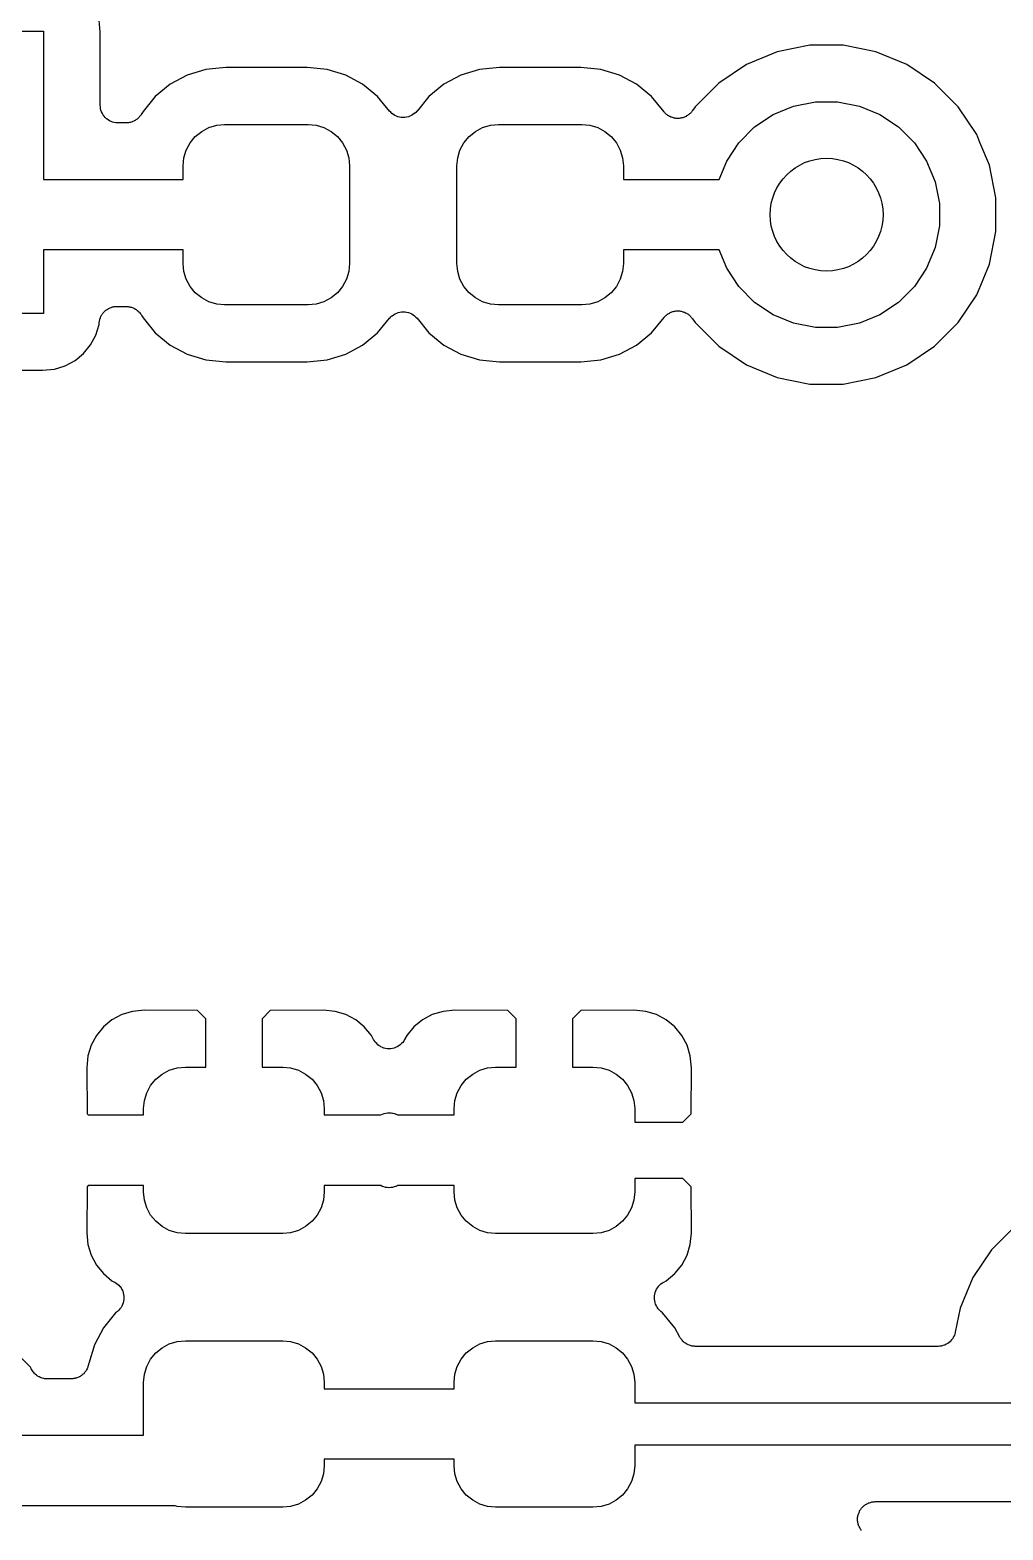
# Model space of a CAD drawing. Extents: x 113.2 to 188.8, y -123.8 to -78.2.
# Drawn here: x 160.48 to 163.93, y -90.36 to -85.05 of the extents above; entities that cross this region are included whole.
import ezdxf

# ---------------------------------------------------------------- set-up
doc = ezdxf.new("R2010")
doc.units = 0
doc.layers.add('BLACK', color=7, linetype='CONTINUOUS')

msp = doc.modelspace()

# ---------------------------------------------------------------- linework, layer by layer
at = {"layer": 'BLACK', "linetype": 'CONTINUOUS'}
for p, q in [((160.726, -85.0531), (160.722, -85.0108)), ((159.275, -85.05), (160.525, -85.05)), ((160.525, -85.05), (160.525, -85.575)), ((160.726, -85.3122), (160.726, -85.0531)), ((163.125, -85.1231), (163.016, -85.1683)), ((163.241, -85.1), (163.125, -85.1231)), ((163.359, -85.1), (163.241, -85.1)), ((163.475, -85.1231), (163.359, -85.1)), ((163.584, -85.1683), (163.475, -85.1231)), ((161.1, -85.1857), (161.034, -85.2056)), ((161.171, -85.1787), (161.1, -85.1857)), ((161.459, -85.1787), (161.171, -85.1787)), ((161.53, -85.1857), (161.459, -85.1787)), ((161.596, -85.2056), (161.53, -85.1857)), ((162.07, -85.1857), (162.004, -85.2056)), ((162.141, -85.1787), (162.07, -85.1857)), ((162.429, -85.1787), (162.141, -85.1787)), ((162.5, -85.1857), (162.429, -85.1787)), ((162.566, -85.2056), (162.5, -85.1857)), ((163.016, -85.1683), (162.918, -85.2339)), ((163.682, -85.2339), (163.584, -85.1683)), ((160.974, -85.2378), (160.921, -85.2811)), ((161.034, -85.2056), (160.974, -85.2378)), ((161.656, -85.2378), (161.596, -85.2056)), ((161.709, -85.2811), (161.656, -85.2378)), ((161.944, -85.2378), (161.891, -85.2811)), ((162.004, -85.2056), (161.944, -85.2378)), ((162.626, -85.2378), (162.566, -85.2056)), ((162.679, -85.2811), (162.626, -85.2378)), ((162.918, -85.2339), (162.834, -85.3175)), ((163.766, -85.3175), (163.682, -85.2339)), ((160.921, -85.2811), (160.878, -85.3339)), ((161.751, -85.3329), (161.709, -85.2811)), ((161.891, -85.2811), (161.849, -85.3329)), ((162.724, -85.3361), (162.679, -85.2811)), ((163.183, -85.3154), (163.261, -85.3)), ((163.261, -85.3), (163.339, -85.3)), ((163.339, -85.3), (163.417, -85.3154)), ((160.727, -85.3181), (160.726, -85.3122)), ((160.727, -85.3239), (160.727, -85.3181)), ((160.727, -85.3241), (160.727, -85.3239)), ((160.727, -85.3244), (160.727, -85.3241)), ((160.729, -85.3299), (160.727, -85.3244)), ((160.731, -85.3357), (160.729, -85.3299)), ((160.731, -85.3359), (160.731, -85.3357)), ((160.731, -85.3361), (160.731, -85.3359)), ((160.734, -85.3413), (160.731, -85.3361)), ((160.737, -85.3466), (160.734, -85.3413)), ((160.737, -85.3467), (160.737, -85.3466)), ((160.737, -85.3469), (160.737, -85.3467)), ((160.74, -85.3515), (160.737, -85.3469)), ((160.744, -85.3561), (160.74, -85.3515)), ((160.864, -85.3546), (160.862, -85.3567)), ((160.866, -85.3527), (160.864, -85.3546)), ((160.868, -85.3499), (160.866, -85.3527)), ((160.87, -85.3473), (160.868, -85.3499)), ((160.872, -85.3448), (160.87, -85.3473)), ((160.873, -85.3425), (160.872, -85.3448)), ((160.874, -85.3418), (160.873, -85.3425)), ((160.878, -85.3339), (160.874, -85.3418)), ((161.756, -85.3372), (161.751, -85.3329)), ((161.76, -85.3413), (161.756, -85.3372)), ((161.76, -85.3414), (161.76, -85.3413)), ((161.76, -85.3416), (161.76, -85.3414)), ((161.765, -85.3449), (161.76, -85.3416)), ((161.77, -85.3482), (161.765, -85.3449)), ((161.77, -85.3483), (161.77, -85.3482)), ((161.77, -85.3484), (161.77, -85.3483)), ((161.776, -85.3506), (161.77, -85.3484)), ((161.781, -85.353), (161.776, -85.3506)), ((161.781, -85.3531), (161.781, -85.353)), ((161.782, -85.3531), (161.781, -85.3531)), ((161.787, -85.3543), (161.782, -85.3531)), ((161.793, -85.3555), (161.787, -85.3543)), ((161.794, -85.3556), (161.793, -85.3555)), ((161.793, -85.3555), (161.793, -85.3555)), ((161.799, -85.3556), (161.794, -85.3556)), ((161.806, -85.3556), (161.799, -85.3556)), ((161.812, -85.3545), (161.806, -85.3556)), ((161.806, -85.3556), (161.806, -85.3556)), ((161.806, -85.3556), (161.806, -85.3556)), ((161.818, -85.3534), (161.812, -85.3545)), ((161.823, -85.351), (161.818, -85.3533)), ((161.818, -85.3533), (161.818, -85.3533)), ((161.818, -85.3533), (161.818, -85.3534)), ((161.829, -85.3488), (161.823, -85.351)), ((161.834, -85.3454), (161.829, -85.3486)), ((161.829, -85.3486), (161.829, -85.3487)), ((161.829, -85.3487), (161.829, -85.3488)), ((161.839, -85.3421), (161.834, -85.3454)), ((161.84, -85.3419), (161.839, -85.342)), ((161.839, -85.342), (161.839, -85.3421)), ((161.844, -85.3378), (161.84, -85.3419)), ((161.848, -85.3336), (161.844, -85.3378)), ((161.849, -85.3329), (161.848, -85.3333)), ((161.848, -85.3333), (161.848, -85.3333)), ((161.848, -85.3333), (161.848, -85.3333)), ((161.848, -85.3333), (161.848, -85.3336)), ((162.726, -85.3381), (162.724, -85.3361)), ((162.728, -85.3404), (162.726, -85.3381)), ((162.73, -85.3424), (162.728, -85.3404)), ((162.733, -85.3448), (162.73, -85.3424)), ((162.735, -85.3464), (162.733, -85.3448)), ((162.737, -85.3482), (162.735, -85.3464)), ((162.74, -85.3498), (162.737, -85.3482)), ((162.743, -85.3516), (162.74, -85.3498)), ((162.746, -85.3527), (162.743, -85.3516)), ((162.748, -85.3541), (162.746, -85.3527)), ((162.751, -85.355), (162.748, -85.3541)), ((162.754, -85.3563), (162.751, -85.355)), ((162.793, -85.3553), (162.791, -85.3564)), ((162.796, -85.3545), (162.793, -85.3553)), ((162.799, -85.353), (162.796, -85.3545)), ((162.802, -85.3518), (162.799, -85.353)), ((162.804, -85.3502), (162.802, -85.3518)), ((162.807, -85.3489), (162.804, -85.3502)), ((162.809, -85.3468), (162.807, -85.3489)), ((162.812, -85.3451), (162.809, -85.3468)), ((162.814, -85.343), (162.812, -85.3451)), ((162.816, -85.3412), (162.814, -85.343)), ((162.819, -85.3387), (162.816, -85.3412)), ((162.821, -85.3365), (162.819, -85.3387)), ((162.823, -85.3341), (162.821, -85.3365)), ((162.824, -85.3318), (162.823, -85.3341)), ((162.825, -85.3311), (162.824, -85.3318)), ((162.834, -85.3175), (162.825, -85.3311)), ((163.045, -85.3893), (163.111, -85.3455)), ((163.111, -85.3455), (163.183, -85.3154)), ((163.417, -85.3154), (163.489, -85.3455)), ((163.489, -85.3455), (163.555, -85.3893)), ((163.832, -85.4158), (163.766, -85.3175)), ((160.744, -85.3563), (160.744, -85.3561)), ((160.745, -85.3564), (160.744, -85.3563)), ((160.749, -85.3602), (160.745, -85.3564)), ((160.754, -85.364), (160.749, -85.3602)), ((160.754, -85.3641), (160.754, -85.364)), ((160.754, -85.3643), (160.754, -85.3641)), ((160.759, -85.3671), (160.754, -85.3643)), ((160.764, -85.3699), (160.759, -85.3671)), ((160.765, -85.37), (160.764, -85.3699)), ((160.765, -85.3701), (160.765, -85.37)), ((160.77, -85.3718), (160.765, -85.3701)), ((160.776, -85.3736), (160.77, -85.3718)), ((160.776, -85.3737), (160.776, -85.3736)), ((160.782, -85.3743), (160.776, -85.3737)), ((160.776, -85.3737), (160.776, -85.3737)), ((160.788, -85.375), (160.782, -85.3743)), ((160.789, -85.375), (160.788, -85.375)), ((160.818, -85.375), (160.789, -85.375)), ((160.789, -85.375), (160.789, -85.375)), ((160.789, -85.375), (160.789, -85.375)), ((160.789, -85.375), (160.789, -85.375)), ((160.821, -85.3747), (160.818, -85.375)), ((160.824, -85.3748), (160.821, -85.3747)), ((160.827, -85.3741), (160.824, -85.3748)), ((160.83, -85.3738), (160.827, -85.3741)), ((160.833, -85.373), (160.83, -85.3738)), ((160.836, -85.3725), (160.833, -85.373)), ((160.839, -85.3712), (160.836, -85.3725)), ((160.842, -85.3703), (160.839, -85.3712)), ((160.845, -85.3689), (160.842, -85.3703)), ((160.847, -85.3679), (160.845, -85.3689)), ((160.85, -85.3661), (160.847, -85.3679)), ((160.853, -85.3645), (160.85, -85.3661)), ((160.855, -85.3627), (160.853, -85.3645)), ((160.857, -85.3612), (160.855, -85.3627)), ((160.86, -85.3589), (160.857, -85.3612)), ((160.862, -85.3567), (160.86, -85.3589)), ((161.063, -85.4232), (161.086, -85.4049)), ((161.086, -85.4049), (161.111, -85.3912)), ((161.111, -85.3912), (161.139, -85.3828)), ((161.139, -85.3828), (161.167, -85.38)), ((161.167, -85.38), (161.463, -85.38)), ((161.463, -85.38), (161.491, -85.3828)), ((161.491, -85.3828), (161.519, -85.3912)), ((161.519, -85.3912), (161.544, -85.4049)), ((161.544, -85.4049), (161.567, -85.4232)), ((162.033, -85.4232), (162.056, -85.4049)), ((162.056, -85.4049), (162.081, -85.3912)), ((162.081, -85.3912), (162.109, -85.3828)), ((162.109, -85.3828), (162.137, -85.38)), ((162.137, -85.38), (162.433, -85.38)), ((162.433, -85.38), (162.461, -85.3828)), ((162.461, -85.3828), (162.489, -85.3912)), ((162.489, -85.3912), (162.514, -85.4049)), ((162.514, -85.4049), (162.537, -85.4232)), ((162.757, -85.3569), (162.754, -85.3563)), ((162.76, -85.3577), (162.757, -85.3569)), ((162.763, -85.3581), (162.76, -85.3577)), ((162.766, -85.3587), (162.763, -85.3581)), ((162.769, -85.3587), (162.766, -85.3587)), ((162.772, -85.359), (162.769, -85.3587)), ((162.775, -85.3588), (162.772, -85.359)), ((162.778, -85.3588), (162.775, -85.3588)), ((162.781, -85.3582), (162.778, -85.3588)), ((162.784, -85.358), (162.781, -85.3582)), ((162.787, -85.3571), (162.784, -85.358)), ((162.791, -85.3564), (162.787, -85.3571)), ((162.989, -85.445), (163.045, -85.3893)), ((163.555, -85.3893), (163.611, -85.445)), ((161.031, -85.4711), (161.045, -85.4456)), ((161.045, -85.4456), (161.063, -85.4232)), ((161.567, -85.4232), (161.585, -85.4456)), ((161.585, -85.4456), (161.599, -85.4711)), ((162.001, -85.4711), (162.015, -85.4456)), ((162.015, -85.4456), (162.033, -85.4232)), ((162.537, -85.4232), (162.555, -85.4456)), ((162.555, -85.4456), (162.569, -85.4711)), ((162.946, -85.5105), (162.989, -85.445)), ((163.611, -85.445), (163.654, -85.5105)), ((163.843, -85.4439), (163.832, -85.4158)), ((163.843, -85.4441), (163.843, -85.4439)), ((163.877, -85.525), (163.843, -85.4441)), ((161.02, -85.5275), (161.023, -85.4987)), ((161.023, -85.4987), (161.031, -85.4711)), ((161.599, -85.4711), (161.607, -85.4987)), ((161.607, -85.4987), (161.61, -85.5275)), ((161.99, -85.5275), (161.993, -85.4987)), ((161.993, -85.4987), (162.001, -85.4711)), ((162.569, -85.4711), (162.577, -85.4987)), ((162.577, -85.4987), (162.58, -85.5275)), ((162.919, -85.575), (162.946, -85.5105)), ((163.654, -85.5105), (163.685, -85.5833)), ((161.02, -85.575), (161.02, -85.5275)), ((161.61, -85.5275), (161.61, -85.8725)), ((161.99, -85.8725), (161.99, -85.5275)), ((162.58, -85.5275), (162.58, -85.575)), ((163.9, -85.6409), (163.877, -85.525)), ((160.525, -85.575), (161.02, -85.575)), ((162.58, -85.575), (162.919, -85.575)), ((163.685, -85.5833), (163.7, -85.6606)), ((163.7, -85.6606), (163.7, -85.7394)), ((163.9, -85.7591), (163.9, -85.6409)), ((163.7, -85.7394), (163.685, -85.8167)), ((163.877, -85.875), (163.9, -85.7591)), ((161.02, -85.825), (160.525, -85.825)), ((160.525, -85.825), (160.525, -86.05)), ((161.02, -85.8725), (161.02, -85.825)), ((162.919, -85.825), (162.58, -85.825)), ((162.58, -85.825), (162.58, -85.8725)), ((162.946, -85.8895), (162.919, -85.825)), ((163.685, -85.8167), (163.654, -85.8895)), ((161.023, -85.9013), (161.02, -85.8725)), ((161.61, -85.8725), (161.607, -85.9013)), ((161.993, -85.9013), (161.99, -85.8725)), ((162.58, -85.8725), (162.577, -85.9013)), ((163.832, -85.9842), (163.877, -85.875)), ((161.031, -85.9289), (161.023, -85.9013)), ((161.045, -85.9544), (161.031, -85.9289)), ((161.599, -85.9289), (161.585, -85.9544)), ((161.607, -85.9013), (161.599, -85.9289)), ((162.001, -85.9289), (161.993, -85.9013)), ((162.015, -85.9544), (162.001, -85.9289)), ((162.569, -85.9289), (162.555, -85.9544)), ((162.577, -85.9013), (162.569, -85.9289)), ((162.989, -85.955), (162.946, -85.8895)), ((163.654, -85.8895), (163.611, -85.955)), ((161.063, -85.9768), (161.045, -85.9544)), ((161.086, -85.9951), (161.063, -85.9768)), ((161.567, -85.9768), (161.544, -85.9951)), ((161.585, -85.9544), (161.567, -85.9768)), ((162.033, -85.9768), (162.015, -85.9544)), ((162.056, -85.9951), (162.033, -85.9768)), ((162.537, -85.9768), (162.514, -85.9951)), ((162.555, -85.9544), (162.537, -85.9768)), ((163.045, -86.0107), (162.989, -85.955)), ((163.611, -85.955), (163.555, -86.0107)), ((163.766, -86.0825), (163.832, -85.9842)), ((160.737, -86.0474), (160.739, -86.0454)), ((160.739, -86.0454), (160.741, -86.0433)), ((160.741, -86.0433), (160.744, -86.0412)), ((160.744, -86.0412), (160.746, -86.0389)), ((160.746, -86.0389), (160.748, -86.0373)), ((160.748, -86.0373), (160.751, -86.0355)), ((160.751, -86.0355), (160.754, -86.0339)), ((160.754, -86.0339), (160.756, -86.0321)), ((160.756, -86.0321), (160.759, -86.0311)), ((160.759, -86.0311), (160.761, -86.0297)), ((160.761, -86.0297), (160.765, -86.0288)), ((160.765, -86.0288), (160.768, -86.0275)), ((160.768, -86.0275), (160.77, -86.027)), ((160.77, -86.027), (160.773, -86.0262)), ((160.773, -86.0262), (160.776, -86.0259)), ((160.776, -86.0259), (160.78, -86.0253)), ((160.78, -86.0253), (160.783, -86.0253)), ((160.783, -86.0253), (160.785, -86.025)), ((160.785, -86.025), (160.818, -86.025)), ((160.818, -86.025), (160.819, -86.025)), ((160.819, -86.025), (160.822, -86.0253)), ((160.822, -86.0253), (160.825, -86.0253)), ((160.825, -86.0253), (160.828, -86.026)), ((160.828, -86.026), (160.831, -86.0264)), ((160.831, -86.0264), (160.834, -86.0272)), ((160.834, -86.0272), (160.837, -86.0278)), ((160.837, -86.0278), (160.84, -86.0291)), ((160.84, -86.0291), (160.843, -86.0301)), ((160.843, -86.0301), (160.845, -86.0314)), ((160.845, -86.0314), (160.848, -86.0325)), ((160.848, -86.0325), (160.851, -86.0344)), ((160.851, -86.0344), (160.854, -86.036)), ((160.854, -86.036), (160.856, -86.0378)), ((160.856, -86.0378), (160.858, -86.0393)), ((160.858, -86.0393), (160.86, -86.0417)), ((160.86, -86.0417), (160.863, -86.0439)), ((160.863, -86.0439), (160.865, -86.046)), ((160.865, -86.046), (160.867, -86.048)), ((161.111, -86.0088), (161.086, -85.9951)), ((161.139, -86.0172), (161.111, -86.0088)), ((161.167, -86.02), (161.139, -86.0172)), ((161.463, -86.02), (161.167, -86.02)), ((161.491, -86.0172), (161.463, -86.02)), ((161.519, -86.0088), (161.491, -86.0172)), ((161.544, -85.9951), (161.519, -86.0088)), ((161.782, -86.0466), (161.788, -86.0455)), ((161.782, -86.0467), (161.782, -86.0466)), ((161.788, -86.0455), (161.794, -86.0444)), ((161.794, -86.0444), (161.794, -86.0444)), ((161.794, -86.0444), (161.794, -86.0444)), ((161.794, -86.0444), (161.8, -86.0444)), ((161.8, -86.0444), (161.806, -86.0444)), ((161.806, -86.0444), (161.807, -86.0445)), ((161.807, -86.0445), (161.807, -86.0445)), ((161.807, -86.0445), (161.812, -86.0457)), ((161.812, -86.0457), (161.818, -86.0469)), ((162.081, -86.0088), (162.056, -85.9951)), ((162.109, -86.0172), (162.081, -86.0088)), ((162.137, -86.02), (162.109, -86.0172)), ((162.433, -86.02), (162.137, -86.02)), ((162.461, -86.0172), (162.433, -86.02)), ((162.489, -86.0088), (162.461, -86.0172)), ((162.514, -85.9951), (162.489, -86.0088)), ((162.746, -86.0469), (162.749, -86.0456)), ((162.749, -86.0456), (162.752, -86.0447)), ((162.752, -86.0447), (162.755, -86.0435)), ((162.755, -86.0435), (162.758, -86.0429)), ((162.758, -86.0429), (162.761, -86.0421)), ((162.761, -86.0421), (162.764, -86.0418)), ((162.764, -86.0418), (162.767, -86.0412)), ((162.767, -86.0412), (162.77, -86.0412)), ((162.77, -86.0412), (162.773, -86.0409)), ((162.773, -86.0409), (162.776, -86.0413)), ((162.776, -86.0413), (162.779, -86.0413)), ((162.779, -86.0413), (162.782, -86.0419)), ((162.782, -86.0419), (162.785, -86.0422)), ((162.785, -86.0422), (162.788, -86.0431)), ((162.788, -86.0431), (162.791, -86.0438)), ((162.791, -86.0438), (162.794, -86.0449)), ((162.794, -86.0449), (162.797, -86.0458)), ((162.797, -86.0458), (162.8, -86.0473)), ((163.111, -86.0545), (163.045, -86.0107)), ((163.555, -86.0107), (163.489, -86.0545)), ((160.525, -86.05), (159.577, -86.05)), ((160.711, -86.1269), (160.722, -86.0892)), ((160.722, -86.0892), (160.723, -86.0817)), ((160.723, -86.0808), (160.724, -86.078)), ((160.723, -86.0817), (160.723, -86.0808)), ((160.724, -86.0752), (160.725, -86.0721)), ((160.724, -86.078), (160.724, -86.0752)), ((160.725, -86.0688), (160.727, -86.0662)), ((160.725, -86.0721), (160.725, -86.0688)), ((160.727, -86.0635), (160.729, -86.0606)), ((160.727, -86.0662), (160.727, -86.0635)), ((160.729, -86.0606), (160.73, -86.0575)), ((160.73, -86.0575), (160.732, -86.0552)), ((160.732, -86.0552), (160.733, -86.0527)), ((160.733, -86.0527), (160.735, -86.0502)), ((160.735, -86.0502), (160.737, -86.0474)), ((160.867, -86.048), (160.869, -86.0508)), ((160.869, -86.0508), (160.871, -86.0534)), ((160.871, -86.0534), (160.872, -86.0559)), ((160.872, -86.0559), (160.874, -86.0582)), ((160.874, -86.0582), (160.878, -86.0661)), ((160.878, -86.0661), (160.921, -86.1189)), ((161.709, -86.1189), (161.751, -86.0671)), ((161.751, -86.0671), (161.752, -86.0667)), ((161.752, -86.0664), (161.756, -86.0622)), ((161.752, -86.0667), (161.752, -86.0664)), ((161.752, -86.0667), (161.752, -86.0667)), ((161.752, -86.0667), (161.752, -86.0667)), ((161.756, -86.0622), (161.76, -86.0581)), ((161.76, -86.0581), (161.761, -86.058)), ((161.761, -86.0579), (161.766, -86.0546)), ((161.761, -86.058), (161.761, -86.0579)), ((161.766, -86.0546), (161.771, -86.0514)), ((161.771, -86.0512), (161.777, -86.049)), ((161.771, -86.0513), (161.771, -86.0512)), ((161.771, -86.0514), (161.771, -86.0513)), ((161.777, -86.049), (161.782, -86.0467)), ((161.782, -86.0467), (161.782, -86.0467)), ((161.818, -86.0469), (161.819, -86.047)), ((161.819, -86.047), (161.819, -86.047)), ((161.819, -86.047), (161.824, -86.0493)), ((161.824, -86.0493), (161.83, -86.0516)), ((161.83, -86.0516), (161.83, -86.0517)), ((161.83, -86.0517), (161.83, -86.0518)), ((161.83, -86.0518), (161.835, -86.0551)), ((161.835, -86.0551), (161.84, -86.0584)), ((161.84, -86.0584), (161.84, -86.0586)), ((161.84, -86.0586), (161.84, -86.0587)), ((161.84, -86.0587), (161.844, -86.0628)), ((161.844, -86.0628), (161.849, -86.0671)), ((161.849, -86.0671), (161.891, -86.1189)), ((162.679, -86.1189), (162.724, -86.0639)), ((162.724, -86.0639), (162.725, -86.0632)), ((162.725, -86.0632), (162.727, -86.0612)), ((162.727, -86.0612), (162.729, -86.059)), ((162.729, -86.059), (162.731, -86.057)), ((162.731, -86.057), (162.733, -86.0547)), ((162.733, -86.0547), (162.736, -86.0531)), ((162.736, -86.0531), (162.738, -86.0513)), ((162.738, -86.0513), (162.741, -86.0498)), ((162.741, -86.0498), (162.744, -86.048)), ((162.744, -86.048), (162.746, -86.0469)), ((162.8, -86.0473), (162.803, -86.0486)), ((162.803, -86.0486), (162.805, -86.0502)), ((162.805, -86.0502), (162.808, -86.0516)), ((162.808, -86.0516), (162.81, -86.0537)), ((162.81, -86.0537), (162.813, -86.0555)), ((162.813, -86.0555), (162.815, -86.0576)), ((162.815, -86.0576), (162.817, -86.0594)), ((162.817, -86.0594), (162.819, -86.0619)), ((162.819, -86.0619), (162.821, -86.0642)), ((162.821, -86.0642), (162.823, -86.0666)), ((162.823, -86.0666), (162.825, -86.0689)), ((162.825, -86.0689), (162.834, -86.0825)), ((162.834, -86.0825), (162.918, -86.166)), ((163.183, -86.0846), (163.111, -86.0545)), ((163.261, -86.1), (163.183, -86.0846)), ((163.417, -86.0846), (163.339, -86.1)), ((163.489, -86.0545), (163.417, -86.0846)), ((163.682, -86.166), (163.766, -86.0825)), ((160.692, -86.1616), (160.711, -86.1269)), ((160.921, -86.1189), (160.974, -86.1622)), ((161.656, -86.1622), (161.709, -86.1189)), ((161.891, -86.1189), (161.944, -86.1622)), ((162.626, -86.1622), (162.679, -86.1189)), ((163.339, -86.1), (163.261, -86.1)), ((160.637, -86.2171), (160.667, -86.1921)), ((160.667, -86.1921), (160.692, -86.1616)), ((160.974, -86.1622), (161.034, -86.1944)), ((161.034, -86.1944), (161.1, -86.2143)), ((161.53, -86.2143), (161.596, -86.1944)), ((161.596, -86.1944), (161.656, -86.1622)), ((161.944, -86.1622), (162.004, -86.1944)), ((162.004, -86.1944), (162.07, -86.2143)), ((162.5, -86.2143), (162.566, -86.1944)), ((162.566, -86.1944), (162.626, -86.1622)), ((162.918, -86.166), (163.016, -86.2317)), ((163.584, -86.2317), (163.682, -86.166)), ((159.684, -86.2513), (160.522, -86.2513)), ((160.522, -86.2513), (160.564, -86.2471)), ((160.564, -86.2471), (160.602, -86.2357)), ((160.602, -86.2357), (160.637, -86.2171)), ((161.1, -86.2143), (161.171, -86.2213)), ((161.171, -86.2213), (161.459, -86.2213)), ((161.459, -86.2213), (161.53, -86.2143)), ((162.07, -86.2143), (162.141, -86.2213)), ((162.141, -86.2213), (162.429, -86.2213)), ((162.429, -86.2213), (162.5, -86.2143)), ((163.016, -86.2317), (163.125, -86.2769)), ((163.475, -86.2769), (163.584, -86.2317)), ((163.125, -86.2769), (163.241, -86.3)), ((163.241, -86.3), (163.359, -86.3)), ((163.359, -86.3), (163.475, -86.2769)), ((160.803, -88.5343), (160.768, -88.5529)), ((160.841, -88.5229), (160.803, -88.5343)), ((160.883, -88.5187), (160.841, -88.5229)), ((161.071, -88.5198), (160.883, -88.5187)), ((161.1, -88.5489), (161.071, -88.5198)), ((161.329, -88.5198), (161.3, -88.5489)), ((161.517, -88.5187), (161.329, -88.5198)), ((161.559, -88.5229), (161.517, -88.5187)), ((161.597, -88.5343), (161.559, -88.5229)), ((161.632, -88.5529), (161.597, -88.5343)), ((161.903, -88.5343), (161.868, -88.5529)), ((161.941, -88.5229), (161.903, -88.5343)), ((161.983, -88.5187), (161.941, -88.5229)), ((162.171, -88.5198), (161.983, -88.5187)), ((162.2, -88.5489), (162.171, -88.5198)), ((162.429, -88.5198), (162.4, -88.5489)), ((162.617, -88.5187), (162.429, -88.5198)), ((162.659, -88.5229), (162.617, -88.5187)), ((162.697, -88.5343), (162.659, -88.5229)), ((162.732, -88.5529), (162.697, -88.5343)), ((160.738, -88.5779), (160.713, -88.6084)), ((160.768, -88.5529), (160.738, -88.5779)), ((161.1, -88.72), (161.1, -88.5489)), ((161.3, -88.5489), (161.3, -88.72)), ((161.662, -88.5779), (161.632, -88.5529)), ((161.687, -88.6083), (161.662, -88.5779)), ((161.838, -88.5779), (161.813, -88.6084)), ((161.868, -88.5529), (161.838, -88.5779)), ((162.2, -88.72), (162.2, -88.5489)), ((162.4, -88.5489), (162.4, -88.72)), ((162.762, -88.5779), (162.732, -88.5529)), ((162.787, -88.6084), (162.762, -88.5779)), ((160.694, -88.6431), (160.683, -88.6808)), ((160.713, -88.6084), (160.694, -88.6431)), ((161.695, -88.6223), (161.687, -88.6083)), ((161.698, -88.6274), (161.695, -88.6223)), ((161.701, -88.6323), (161.698, -88.6274)), ((161.701, -88.6324), (161.701, -88.6323)), ((161.701, -88.6325), (161.701, -88.6324)), ((161.706, -88.6367), (161.701, -88.6325)), ((161.71, -88.641), (161.706, -88.6367)), ((161.71, -88.6411), (161.71, -88.641)), ((161.71, -88.6412), (161.71, -88.6411)), ((161.715, -88.6445), (161.71, -88.6412)), ((161.72, -88.6479), (161.715, -88.6445)), ((161.72, -88.648), (161.72, -88.6479)), ((161.72, -88.6481), (161.72, -88.648)), ((161.726, -88.6504), (161.72, -88.6481)), ((161.731, -88.6527), (161.726, -88.6504)), ((161.773, -88.6507), (161.768, -88.653)), ((161.779, -88.6485), (161.773, -88.6507)), ((161.784, -88.645), (161.779, -88.6483)), ((161.779, -88.6483), (161.779, -88.6484)), ((161.779, -88.6484), (161.779, -88.6485)), ((161.789, -88.6418), (161.784, -88.645)), ((161.794, -88.6373), (161.789, -88.6416)), ((161.789, -88.6416), (161.789, -88.6417)), ((161.789, -88.6417), (161.789, -88.6418)), ((161.798, -88.6332), (161.794, -88.6373)), ((161.802, -88.628), (161.798, -88.633)), ((161.798, -88.633), (161.798, -88.6331)), ((161.798, -88.6331), (161.798, -88.6332)), ((161.805, -88.6231), (161.802, -88.628)), ((161.813, -88.6084), (161.805, -88.6223)), ((161.805, -88.6223), (161.805, -88.6228)), ((161.805, -88.6228), (161.805, -88.6229)), ((161.805, -88.6229), (161.805, -88.6229)), ((161.805, -88.6229), (161.805, -88.6231)), ((162.806, -88.6431), (162.787, -88.6084)), ((162.817, -88.6808), (162.806, -88.6431)), ((160.683, -88.6808), (160.679, -88.7229)), ((161.732, -88.6528), (161.731, -88.6527)), ((161.731, -88.6527), (161.731, -88.6527)), ((161.737, -88.654), (161.732, -88.6528)), ((161.743, -88.6552), (161.737, -88.654)), ((161.744, -88.6552), (161.743, -88.6552)), ((161.743, -88.6552), (161.743, -88.6552)), ((161.749, -88.6552), (161.744, -88.6552)), ((161.756, -88.6553), (161.749, -88.6552)), ((161.762, -88.6542), (161.756, -88.6553)), ((161.756, -88.6553), (161.756, -88.6553)), ((161.756, -88.6553), (161.756, -88.6553)), ((161.768, -88.653), (161.762, -88.6542)), ((161.768, -88.653), (161.768, -88.653)), ((161.768, -88.653), (161.768, -88.653)), ((162.821, -88.7229), (162.817, -88.6808)), ((160.679, -88.7229), (160.68, -88.8859)), ((160.923, -88.7632), (160.946, -88.7449)), ((160.946, -88.7449), (160.971, -88.7312)), ((160.971, -88.7312), (160.999, -88.7228)), ((160.999, -88.7228), (161.028, -88.72)), ((161.028, -88.72), (161.1, -88.72)), ((161.3, -88.72), (161.373, -88.72)), ((161.373, -88.72), (161.401, -88.7228)), ((161.401, -88.7228), (161.429, -88.7312)), ((161.429, -88.7312), (161.454, -88.7449)), ((161.454, -88.7449), (161.477, -88.7632)), ((162.023, -88.7632), (162.046, -88.7449)), ((162.046, -88.7449), (162.071, -88.7312)), ((162.071, -88.7312), (162.099, -88.7228)), ((162.099, -88.7228), (162.127, -88.72)), ((162.127, -88.72), (162.2, -88.72)), ((162.4, -88.72), (162.472, -88.72)), ((162.472, -88.72), (162.501, -88.7228)), ((162.501, -88.7228), (162.529, -88.7312)), ((162.529, -88.7312), (162.554, -88.7449)), ((162.554, -88.7449), (162.577, -88.7632)), ((162.82, -88.8859), (162.821, -88.7229)), ((160.891, -88.8111), (160.905, -88.7856)), ((160.905, -88.7856), (160.923, -88.7632)), ((161.477, -88.7632), (161.495, -88.7856)), ((161.495, -88.7856), (161.509, -88.8111)), ((161.991, -88.8111), (162.005, -88.7856)), ((162.005, -88.7856), (162.023, -88.7632)), ((162.577, -88.7632), (162.595, -88.7856)), ((162.595, -88.7856), (162.609, -88.8111)), ((160.88, -88.8675), (160.883, -88.8387)), ((160.883, -88.8387), (160.891, -88.8111)), ((161.509, -88.8111), (161.517, -88.8387)), ((161.517, -88.8387), (161.52, -88.8675)), ((161.98, -88.8675), (161.983, -88.8387)), ((161.983, -88.8387), (161.991, -88.8111)), ((162.609, -88.8111), (162.617, -88.8387)), ((162.617, -88.8387), (162.62, -88.8675)), ((160.68, -88.8859), (160.684, -88.89)), ((160.684, -88.89), (160.88, -88.89)), ((160.88, -88.89), (160.88, -88.8675)), ((161.52, -88.8675), (161.52, -88.89)), ((161.52, -88.89), (161.72, -88.89)), ((161.72, -88.89), (161.721, -88.8895)), ((161.721, -88.8895), (161.726, -88.8868)), ((161.726, -88.8867), (161.727, -88.8866)), ((161.726, -88.8868), (161.726, -88.8867)), ((161.727, -88.8866), (161.732, -88.885)), ((161.732, -88.885), (161.738, -88.8833)), ((161.738, -88.8832), (161.744, -88.8827)), ((161.738, -88.8833), (161.738, -88.8832)), ((161.738, -88.8833), (161.738, -88.8833)), ((161.744, -88.8827), (161.75, -88.8821)), ((161.75, -88.8821), (161.75, -88.8822)), ((161.75, -88.8822), (161.751, -88.8821)), ((161.751, -88.8821), (161.757, -88.8828)), ((161.757, -88.8828), (161.762, -88.8834)), ((161.762, -88.8834), (161.763, -88.8834)), ((161.763, -88.8834), (161.763, -88.8835)), ((161.763, -88.8835), (161.769, -88.8852)), ((161.769, -88.8852), (161.774, -88.887)), ((161.774, -88.887), (161.774, -88.8871)), ((161.774, -88.8871), (161.775, -88.8871)), ((161.775, -88.8871), (161.78, -88.89)), ((161.78, -88.89), (161.78, -88.89)), ((161.78, -88.89), (161.98, -88.89)), ((161.98, -88.89), (161.98, -88.8675)), ((162.62, -88.8675), (162.62, -88.915)), ((162.62, -88.915), (162.791, -88.915)), ((162.791, -88.915), (162.82, -88.8859)), ((162.791, -89.115), (162.62, -89.115)), ((162.62, -89.115), (162.62, -89.1625)), ((162.82, -89.1441), (162.791, -89.115)), ((160.68, -89.1441), (160.679, -89.3071)), ((160.684, -89.14), (160.68, -89.1441)), ((160.88, -89.14), (160.684, -89.14)), ((160.88, -89.1625), (160.88, -89.14)), ((160.883, -89.1913), (160.88, -89.1625)), ((161.52, -89.1625), (161.517, -89.1913)), ((161.72, -89.14), (161.52, -89.14)), ((161.52, -89.14), (161.52, -89.1625)), ((161.725, -89.1429), (161.72, -89.14)), ((161.72, -89.14), (161.72, -89.14)), ((161.726, -89.1429), (161.725, -89.1429)), ((161.726, -89.143), (161.726, -89.1429)), ((161.731, -89.1448), (161.726, -89.143)), ((161.737, -89.1465), (161.731, -89.1448)), ((161.737, -89.1466), (161.737, -89.1465)), ((161.738, -89.1466), (161.737, -89.1466)), ((161.743, -89.1472), (161.738, -89.1466)), ((161.749, -89.1479), (161.743, -89.1472)), ((161.75, -89.1478), (161.749, -89.1479)), ((161.756, -89.1473), (161.75, -89.1479)), ((161.75, -89.1479), (161.75, -89.1478)), ((161.762, -89.1468), (161.756, -89.1473)), ((161.768, -89.145), (161.762, -89.1467)), ((161.762, -89.1467), (161.762, -89.1467)), ((161.762, -89.1467), (161.762, -89.1468)), ((161.773, -89.1434), (161.768, -89.145)), ((161.774, -89.1433), (161.773, -89.1434)), ((161.779, -89.1405), (161.774, -89.1432)), ((161.774, -89.1432), (161.774, -89.1433)), ((161.78, -89.14), (161.779, -89.1405)), ((161.98, -89.14), (161.78, -89.14)), ((161.98, -89.1625), (161.98, -89.14)), ((161.983, -89.1913), (161.98, -89.1625)), ((162.62, -89.1625), (162.617, -89.1913)), ((162.821, -89.3071), (162.82, -89.1441)), ((160.891, -89.2189), (160.883, -89.1913)), ((160.905, -89.2444), (160.891, -89.2189)), ((161.509, -89.2189), (161.495, -89.2444)), ((161.517, -89.1913), (161.509, -89.2189)), ((161.991, -89.2189), (161.983, -89.1913)), ((162.005, -89.2444), (161.991, -89.2189)), ((162.609, -89.2189), (162.595, -89.2444)), ((162.617, -89.1913), (162.609, -89.2189)), ((160.923, -89.2668), (160.905, -89.2444)), ((160.946, -89.2851), (160.923, -89.2668)), ((160.971, -89.2988), (160.946, -89.2851)), ((161.454, -89.2851), (161.429, -89.2988)), ((161.477, -89.2668), (161.454, -89.2851)), ((161.495, -89.2444), (161.477, -89.2668)), ((162.023, -89.2668), (162.005, -89.2444)), ((162.046, -89.2851), (162.023, -89.2668)), ((162.071, -89.2988), (162.046, -89.2851)), ((162.554, -89.2851), (162.529, -89.2988)), ((162.577, -89.2668), (162.554, -89.2851)), ((162.595, -89.2444), (162.577, -89.2668)), ((163.968, -89.284), (163.884, -89.3675)), ((160.679, -89.3071), (160.683, -89.3492)), ((160.999, -89.3072), (160.971, -89.2988)), ((161.028, -89.31), (160.999, -89.3072)), ((161.373, -89.31), (161.028, -89.31)), ((161.401, -89.3072), (161.373, -89.31)), ((161.429, -89.2988), (161.401, -89.3072)), ((162.099, -89.3072), (162.071, -89.2988)), ((162.127, -89.31), (162.099, -89.3072)), ((162.472, -89.31), (162.127, -89.31)), ((162.501, -89.3072), (162.472, -89.31)), ((162.529, -89.2988), (162.501, -89.3072)), ((162.817, -89.3492), (162.821, -89.3071)), ((160.683, -89.3492), (160.694, -89.3869)), ((160.694, -89.3869), (160.713, -89.4216)), ((162.787, -89.4216), (162.806, -89.3869)), ((162.806, -89.3869), (162.817, -89.3492)), ((163.884, -89.3675), (163.818, -89.4658)), ((160.713, -89.4216), (160.738, -89.4521)), ((162.762, -89.4521), (162.787, -89.4216)), ((160.738, -89.4521), (160.768, -89.4771)), ((160.768, -89.4771), (160.777, -89.4818)), ((160.777, -89.4818), (160.778, -89.4821)), ((160.778, -89.4821), (160.778, -89.4821)), ((160.778, -89.4821), (160.778, -89.4821)), ((160.778, -89.4821), (160.778, -89.4823)), ((160.778, -89.4823), (160.783, -89.4856)), ((160.783, -89.4856), (160.788, -89.489)), ((160.788, -89.489), (160.788, -89.4891)), ((160.788, -89.4891), (160.788, -89.4892)), ((160.788, -89.4892), (160.792, -89.4935)), ((160.792, -89.4935), (160.796, -89.4977)), ((160.796, -89.4977), (160.797, -89.4979)), ((160.797, -89.4979), (160.797, -89.498)), ((160.797, -89.498), (160.8, -89.503)), ((162.701, -89.5023), (162.704, -89.4973)), ((162.704, -89.4971), (162.708, -89.4929)), ((162.704, -89.4972), (162.704, -89.4971)), ((162.704, -89.4973), (162.704, -89.4972)), ((162.708, -89.4929), (162.713, -89.4887)), ((162.713, -89.4884), (162.718, -89.4851)), ((162.713, -89.4886), (162.713, -89.4884)), ((162.713, -89.4887), (162.713, -89.4886)), ((162.718, -89.4851), (162.723, -89.4818)), ((162.723, -89.4818), (162.732, -89.4771)), ((162.732, -89.4771), (162.762, -89.4521)), ((163.818, -89.4658), (163.773, -89.575)), ((160.8, -89.503), (160.803, -89.508)), ((160.803, -89.508), (160.803, -89.5081)), ((160.803, -89.5081), (160.803, -89.5083)), ((160.803, -89.5083), (160.806, -89.5137)), ((160.806, -89.5137), (160.808, -89.5193)), ((160.808, -89.5193), (160.808, -89.5195)), ((160.808, -89.5195), (160.808, -89.5197)), ((160.808, -89.5197), (160.809, -89.5255)), ((160.809, -89.5497), (160.808, -89.5557)), ((160.809, -89.5255), (160.81, -89.5314)), ((160.81, -89.544), (160.809, -89.5497)), ((160.81, -89.5314), (160.81, -89.5316)), ((160.81, -89.5316), (160.81, -89.5317)), ((160.81, -89.5317), (160.81, -89.5375)), ((160.81, -89.5375), (160.81, -89.5437)), ((160.81, -89.5437), (160.81, -89.5438)), ((160.81, -89.5438), (160.81, -89.544)), ((162.69, -89.5305), (162.691, -89.5247)), ((162.69, -89.5307), (162.69, -89.5305)), ((162.69, -89.5308), (162.69, -89.5307)), ((162.69, -89.5367), (162.69, -89.5308)), ((162.69, -89.5428), (162.69, -89.5367)), ((162.69, -89.5429), (162.69, -89.5428)), ((162.69, -89.5431), (162.69, -89.5429)), ((162.691, -89.5489), (162.69, -89.5431)), ((162.691, -89.5247), (162.692, -89.5188)), ((162.692, -89.5548), (162.691, -89.5489)), ((162.692, -89.5185), (162.695, -89.513)), ((162.692, -89.5187), (162.692, -89.5185)), ((162.692, -89.5188), (162.692, -89.5187)), ((162.695, -89.513), (162.697, -89.5075)), ((162.697, -89.5072), (162.701, -89.5023)), ((162.697, -89.5074), (162.697, -89.5072)), ((162.697, -89.5075), (162.697, -89.5074)), ((160.781, -89.5911), (160.738, -89.6439)), ((160.787, -89.5859), (160.781, -89.5911)), ((160.792, -89.5815), (160.787, -89.5859)), ((160.796, -89.5774), (160.792, -89.5815)), ((160.8, -89.5721), (160.796, -89.5772)), ((160.796, -89.5772), (160.796, -89.5773)), ((160.796, -89.5773), (160.796, -89.5774)), ((160.803, -89.5673), (160.8, -89.5721)), ((160.805, -89.5614), (160.803, -89.567)), ((160.803, -89.567), (160.803, -89.5671)), ((160.803, -89.5671), (160.803, -89.5673)), ((160.808, -89.556), (160.805, -89.5614)), ((160.808, -89.5557), (160.808, -89.5558)), ((160.808, -89.5558), (160.808, -89.556)), ((162.692, -89.555), (162.692, -89.5548)), ((162.692, -89.5552), (162.692, -89.555)), ((162.694, -89.5605), (162.692, -89.5552)), ((162.697, -89.5662), (162.694, -89.5605)), ((162.697, -89.5664), (162.697, -89.5662)), ((162.697, -89.5665), (162.697, -89.5664)), ((162.7, -89.5714), (162.697, -89.5665)), ((162.703, -89.5765), (162.7, -89.5714)), ((162.703, -89.5766), (162.703, -89.5765)), ((162.703, -89.5768), (162.703, -89.5766)), ((162.708, -89.5811), (162.703, -89.5768)), ((162.712, -89.5853), (162.708, -89.5811)), ((162.712, -89.5855), (162.712, -89.5853)), ((162.713, -89.5859), (162.712, -89.5855)), ((162.712, -89.5855), (162.712, -89.5855)), ((162.712, -89.5855), (162.712, -89.5855)), ((162.719, -89.5911), (162.713, -89.5859)), ((162.762, -89.6439), (162.719, -89.5911)), ((163.773, -89.575), (163.756, -89.6594)), ((160.738, -89.6439), (160.706, -89.7041)), ((162.78, -89.6768), (162.762, -89.6439)), ((163.756, -89.6603), (163.754, -89.6659)), ((163.756, -89.6594), (163.756, -89.6598)), ((163.756, -89.6598), (163.756, -89.6598)), ((163.756, -89.6598), (163.756, -89.6598)), ((163.756, -89.6598), (163.756, -89.6603)), ((160.706, -89.7041), (160.686, -89.77)), ((160.946, -89.7149), (160.971, -89.7012)), ((160.971, -89.7012), (160.999, -89.6928)), ((160.999, -89.6928), (161.028, -89.69)), ((161.028, -89.69), (161.373, -89.69)), ((161.373, -89.69), (161.401, -89.6928)), ((161.401, -89.6928), (161.429, -89.7012)), ((161.429, -89.7012), (161.454, -89.7149)), ((162.046, -89.7149), (162.071, -89.7012)), ((162.071, -89.7012), (162.099, -89.6928)), ((162.099, -89.6928), (162.127, -89.69)), ((162.127, -89.69), (162.472, -89.69)), ((162.472, -89.69), (162.501, -89.6928)), ((162.501, -89.6928), (162.529, -89.7012)), ((162.529, -89.7012), (162.554, -89.7149)), ((162.781, -89.6791), (162.78, -89.6768)), ((162.783, -89.6816), (162.781, -89.6791)), ((162.785, -89.6842), (162.783, -89.6816)), ((162.787, -89.687), (162.785, -89.6842)), ((162.789, -89.6889), (162.787, -89.687)), ((162.79, -89.6911), (162.789, -89.6889)), ((162.793, -89.6933), (162.79, -89.6911)), ((162.795, -89.6957), (162.793, -89.6933)), ((162.798, -89.6972), (162.795, -89.6957)), ((162.8, -89.699), (162.798, -89.6972)), ((162.803, -89.7006), (162.8, -89.699)), ((162.805, -89.7025), (162.803, -89.7006)), ((162.808, -89.7036), (162.805, -89.7025)), ((162.81, -89.7049), (162.808, -89.7036)), ((162.814, -89.7059), (162.81, -89.7049)), ((162.817, -89.7072), (162.814, -89.7059)), ((162.82, -89.7078), (162.817, -89.7072)), ((162.822, -89.7086), (162.82, -89.7078)), ((162.826, -89.709), (162.822, -89.7086)), ((162.829, -89.7097), (162.826, -89.709)), ((162.832, -89.7097), (162.829, -89.7097)), ((162.834, -89.71), (162.832, -89.7097)), ((162.835, -89.71), (162.834, -89.71)), ((163.695, -89.71), (162.835, -89.71)), ((163.7, -89.7094), (163.695, -89.71)), ((163.706, -89.7089), (163.7, -89.7094)), ((163.707, -89.7088), (163.706, -89.7089)), ((163.712, -89.7071), (163.707, -89.7088)), ((163.707, -89.7088), (163.707, -89.7088)), ((163.718, -89.7054), (163.712, -89.7071)), ((163.719, -89.7053), (163.718, -89.7053)), ((163.718, -89.7053), (163.718, -89.7054)), ((163.724, -89.7025), (163.719, -89.7053)), ((163.729, -89.6998), (163.724, -89.7025)), ((163.734, -89.6957), (163.729, -89.6995)), ((163.729, -89.6995), (163.729, -89.6996)), ((163.729, -89.6996), (163.729, -89.6998)), ((163.739, -89.6921), (163.734, -89.6957)), ((163.743, -89.6872), (163.739, -89.6917)), ((163.739, -89.6917), (163.739, -89.6919)), ((163.739, -89.6919), (163.739, -89.6921)), ((163.746, -89.6827), (163.743, -89.6872)), ((163.747, -89.6825), (163.746, -89.6827)), ((163.749, -89.6772), (163.747, -89.6823)), ((163.747, -89.6823), (163.747, -89.6825)), ((163.752, -89.672), (163.749, -89.6772)), ((163.753, -89.6715), (163.752, -89.6717)), ((163.752, -89.6717), (163.752, -89.672)), ((163.754, -89.6659), (163.753, -89.6715)), ((160.479, -89.7833), (160.446, -89.75)), ((160.891, -89.7811), (160.905, -89.7556)), ((160.905, -89.7556), (160.923, -89.7332)), ((160.923, -89.7332), (160.946, -89.7149)), ((161.454, -89.7149), (161.477, -89.7332)), ((161.477, -89.7332), (161.495, -89.7556)), ((161.495, -89.7556), (161.509, -89.7811)), ((161.991, -89.7811), (162.005, -89.7556)), ((162.005, -89.7556), (162.023, -89.7332)), ((162.023, -89.7332), (162.046, -89.7149)), ((162.554, -89.7149), (162.577, -89.7332)), ((162.577, -89.7332), (162.595, -89.7556)), ((162.595, -89.7556), (162.609, -89.7811)), ((160.48, -89.7857), (160.479, -89.7833)), ((160.481, -89.7875), (160.48, -89.7857)), ((160.482, -89.7894), (160.481, -89.7875)), ((160.484, -89.7929), (160.482, -89.7894)), ((160.486, -89.7966), (160.484, -89.7929)), ((160.487, -89.7981), (160.486, -89.7966)), ((160.488, -89.7999), (160.487, -89.7981)), ((160.491, -89.8029), (160.488, -89.7999)), ((160.493, -89.8061), (160.491, -89.8029)), ((160.495, -89.8074), (160.493, -89.8061)), ((160.496, -89.8089), (160.495, -89.8074)), ((160.5, -89.8114), (160.496, -89.8089)), ((160.503, -89.814), (160.5, -89.8114)), ((160.505, -89.815), (160.503, -89.814)), ((160.506, -89.8162), (160.505, -89.815)), ((160.51, -89.8179), (160.506, -89.8162)), ((160.514, -89.8199), (160.51, -89.8179)), ((160.516, -89.8205), (160.514, -89.8199)), ((160.65, -89.8189), (160.647, -89.8203)), ((160.652, -89.8179), (160.65, -89.8189)), ((160.655, -89.8161), (160.652, -89.8179)), ((160.658, -89.8145), (160.655, -89.8161)), ((160.66, -89.8127), (160.658, -89.8145)), ((160.663, -89.8111), (160.66, -89.8127)), ((160.665, -89.8088), (160.663, -89.8111)), ((160.668, -89.8067), (160.665, -89.8088)), ((160.669, -89.8046), (160.668, -89.8067)), ((160.671, -89.8026), (160.669, -89.8046)), ((160.673, -89.7998), (160.671, -89.8026)), ((160.675, -89.7973), (160.673, -89.7998)), ((160.677, -89.7948), (160.675, -89.7973)), ((160.678, -89.7925), (160.677, -89.7948)), ((160.68, -89.7894), (160.678, -89.7925)), ((160.681, -89.7865), (160.68, -89.7894)), ((160.682, -89.7838), (160.681, -89.7865)), ((160.683, -89.7812), (160.682, -89.7838)), ((160.684, -89.7779), (160.683, -89.7812)), ((160.685, -89.7748), (160.684, -89.7779)), ((160.686, -89.77), (160.685, -89.772)), ((160.685, -89.772), (160.685, -89.7748)), ((160.88, -89.8375), (160.883, -89.8087)), ((160.883, -89.8087), (160.891, -89.7811)), ((161.509, -89.7811), (161.517, -89.8087)), ((161.517, -89.8087), (161.52, -89.8375)), ((161.98, -89.8375), (161.983, -89.8087)), ((161.983, -89.8087), (161.991, -89.7811)), ((162.609, -89.7811), (162.617, -89.8087)), ((162.617, -89.8087), (162.62, -89.8375)), ((160.517, -89.8214), (160.516, -89.8205)), ((160.521, -89.8224), (160.517, -89.8214)), ((160.525, -89.8236), (160.521, -89.8224)), ((160.527, -89.8239), (160.525, -89.8236)), ((160.529, -89.8243), (160.527, -89.8239)), ((160.533, -89.8245), (160.529, -89.8243)), ((160.538, -89.825), (160.533, -89.8245)), ((160.623, -89.825), (160.538, -89.825)), ((160.538, -89.825), (160.538, -89.825)), ((160.626, -89.8247), (160.623, -89.825)), ((160.629, -89.8247), (160.626, -89.8247)), ((160.632, -89.8241), (160.629, -89.8247)), ((160.636, -89.8238), (160.632, -89.8241)), ((160.638, -89.823), (160.636, -89.8238)), ((160.641, -89.8225), (160.638, -89.823)), ((160.644, -89.8212), (160.641, -89.8225)), ((160.647, -89.8203), (160.644, -89.8212)), ((160.88, -90.025), (160.88, -89.8375)), ((161.52, -89.8375), (161.52, -89.86)), ((161.52, -89.86), (161.98, -89.86)), ((161.98, -89.86), (161.98, -89.8375)), ((162.62, -89.8375), (162.62, -89.91)), ((162.62, -89.91), (163.983, -89.91)), ((159.463, -90.025), (160.88, -90.025)), ((164.094, -90.06), (162.62, -90.06)), ((162.62, -90.06), (162.62, -90.1325)), ((161.52, -90.1325), (161.517, -90.1613)), ((161.98, -90.11), (161.52, -90.11)), ((161.52, -90.11), (161.52, -90.1325)), ((161.98, -90.1325), (161.98, -90.11)), ((161.983, -90.1613), (161.98, -90.1325)), ((162.62, -90.1325), (162.617, -90.1613)), ((161.509, -90.1889), (161.495, -90.2144)), ((161.517, -90.1613), (161.509, -90.1889)), ((161.991, -90.1889), (161.983, -90.1613)), ((162.005, -90.2144), (161.991, -90.1889)), ((162.609, -90.1889), (162.595, -90.2144)), ((162.617, -90.1613), (162.609, -90.1889)), ((161.477, -90.2368), (161.454, -90.2551)), ((161.495, -90.2144), (161.477, -90.2368)), ((162.023, -90.2368), (162.005, -90.2144)), ((162.046, -90.2551), (162.023, -90.2368)), ((162.577, -90.2368), (162.554, -90.2551)), ((162.595, -90.2144), (162.577, -90.2368)), ((160.992, -90.275), (159.463, -90.275)), ((160.999, -90.2772), (160.992, -90.275)), ((161.028, -90.28), (160.999, -90.2772)), ((161.373, -90.28), (161.028, -90.28)), ((161.401, -90.2772), (161.373, -90.28)), ((161.429, -90.2688), (161.401, -90.2772)), ((161.454, -90.2551), (161.429, -90.2688)), ((162.071, -90.2688), (162.046, -90.2551)), ((162.099, -90.2772), (162.071, -90.2688)), ((162.127, -90.28), (162.099, -90.2772)), ((162.472, -90.28), (162.127, -90.28)), ((162.501, -90.2772), (162.472, -90.28)), ((162.529, -90.2688), (162.501, -90.2772)), ((162.554, -90.2551), (162.529, -90.2688)), ((163.415, -90.2985), (163.416, -90.2957)), ((163.416, -90.2957), (163.417, -90.2928)), ((163.417, -90.2928), (163.419, -90.2903)), ((163.419, -90.2903), (163.42, -90.2877)), ((163.42, -90.2877), (163.422, -90.2853)), ((163.422, -90.2853), (163.424, -90.2826)), ((163.424, -90.2826), (163.426, -90.2806)), ((163.426, -90.2806), (163.428, -90.2783)), ((163.428, -90.2783), (163.431, -90.2762)), ((163.431, -90.2762), (163.433, -90.274)), ((163.433, -90.274), (163.435, -90.2724)), ((163.435, -90.2724), (163.438, -90.2705)), ((163.438, -90.2705), (163.441, -90.269)), ((163.441, -90.269), (163.443, -90.2673)), ((163.443, -90.2673), (163.446, -90.2661)), ((163.446, -90.2661), (163.449, -90.2647)), ((163.449, -90.2647), (163.452, -90.2638)), ((163.452, -90.2638), (163.455, -90.2626)), ((163.455, -90.2626), (163.458, -90.2621)), ((163.458, -90.2621), (163.46, -90.2612)), ((163.46, -90.2612), (163.464, -90.2609)), ((163.464, -90.2609), (163.467, -90.2603)), ((163.467, -90.2603), (163.47, -90.2603)), ((163.47, -90.2603), (163.473, -90.26)), ((163.473, -90.26), (164.014, -90.26)), ((163.41, -90.3161), (163.411, -90.3132)), ((163.41, -90.3193), (163.41, -90.3161)), ((163.41, -90.3224), (163.41, -90.3193)), ((163.41, -90.3254), (163.41, -90.3224)), ((163.41, -90.3284), (163.41, -90.3254)), ((163.411, -90.3315), (163.41, -90.3284)), ((163.411, -90.3102), (163.412, -90.3072)), ((163.411, -90.3132), (163.411, -90.3102)), ((163.411, -90.3346), (163.411, -90.3315)), ((163.412, -90.3375), (163.411, -90.3346)), ((163.412, -90.3072), (163.413, -90.3041)), ((163.412, -90.3404), (163.412, -90.3375)), ((163.413, -90.3433), (163.412, -90.3404)), ((163.413, -90.3041), (163.414, -90.3013)), ((163.414, -90.3464), (163.413, -90.3433)), ((163.414, -90.3013), (163.415, -90.2985)), ((163.416, -90.349), (163.414, -90.3464)), ((163.417, -90.3518), (163.416, -90.349)), ((163.419, -90.3545), (163.417, -90.3518)), ((163.42, -90.3573), (163.419, -90.3545)), ((163.422, -90.3596), (163.42, -90.3573)), ((163.423, -90.3621), (163.422, -90.3596))]:
    msp.add_line(p, q, dxfattribs=at)
at = {"layer": 'BLACK'}
msp.add_circle((163.3, -85.7), 0.2, dxfattribs=at)

doc.saveas('drawing.dxf')
